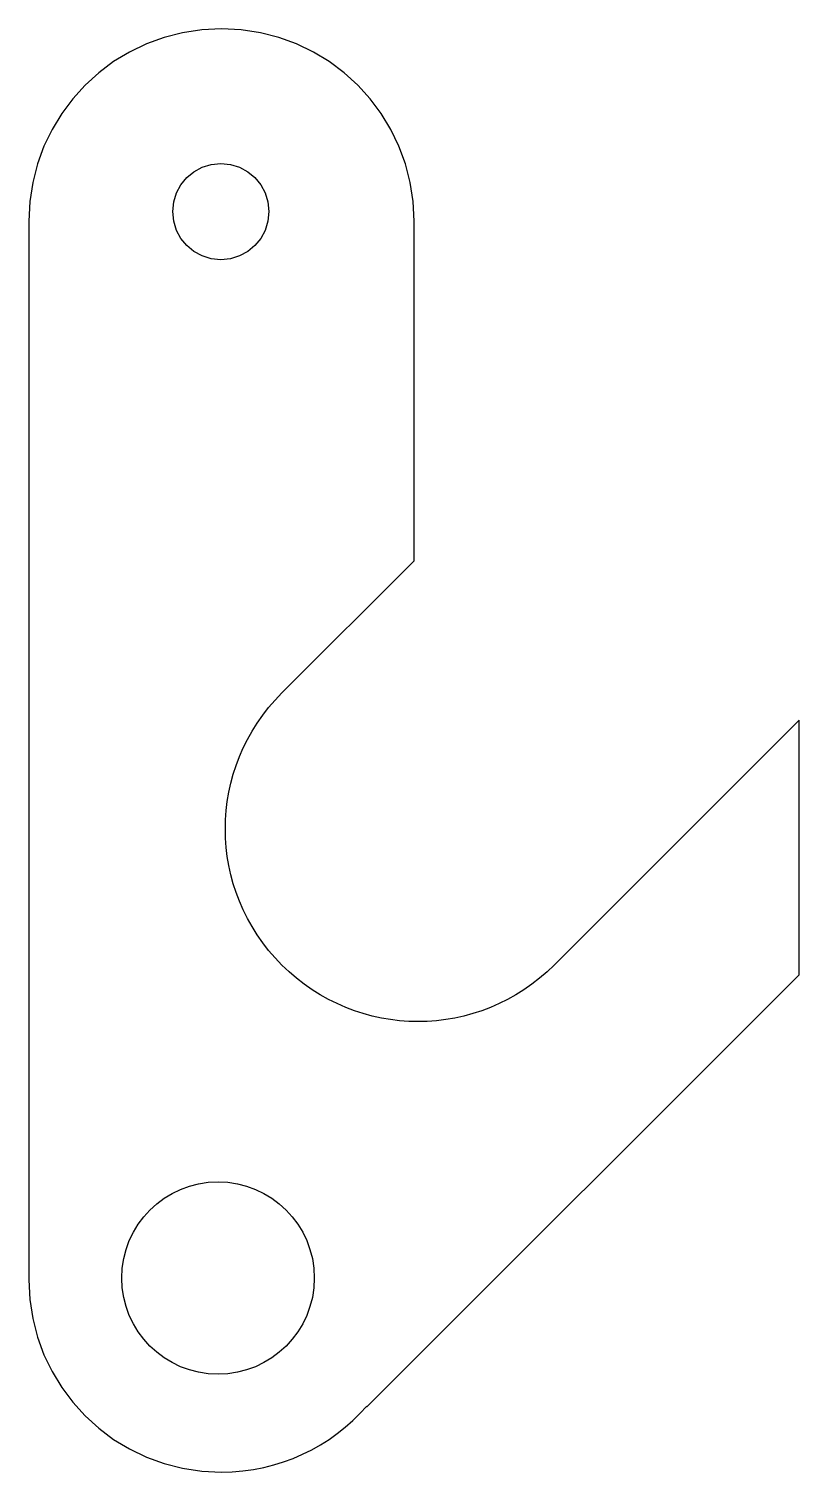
# Model space of a CAD drawing. Extents: x -24 to 18, y -54 to 318.
# Drawn here: x -24.4 to 18.2, y -53.7 to 26.3 of the extents above.
import ezdxf

# ---------------------------------------------------------------- set-up
doc = ezdxf.new("R2010")
doc.units = 0

msp = doc.modelspace()

# ---------------------------------------------------------------- linework, layer by layer
at = {"layer": 'Layer_1'}
for p, q in [((-16.955897, 25.806436), (-17.936856, 25.448748)), ((-15.932096, 26.068451), (-16.955896, 25.806436)), ((-14.870746, 26.229543), (-15.932096, 26.068451)), ((-13.777116, 26.284407), (-14.870736, 26.229543)), ((-13.7765, 26.2844), (-13.7771, 26.2844)), ((-13.776537, 26.28435), (-13.7765, 26.2844)), ((-12.682917, 26.229486), (-13.776537, 26.28435)), ((-13.7765, 26.2844), (-13.7765, 26.2844)), ((-13.7765, 26.2844), (-13.7765, 26.2844)), ((-13.7765, 26.2844), (-13.7765, 26.2844)), ((-13.7765, 26.2844), (-13.7765, 26.2844)), ((-13.7765, 26.2844), (-13.7765, 26.2844)), ((-13.7765, 26.2844), (-13.7765, 26.2844)), ((-13.7765, 26.2844), (-13.7765, 26.2844)), ((-13.7765, 26.2844), (-13.7765, 26.2844)), ((-13.7765, 26.2844), (-13.7765, 26.2844)), ((-13.7765, 26.2844), (-13.7765, 26.2844)), ((-13.7765, 26.2844), (-13.7765, 26.2844)), ((-13.7765, 26.2844), (-13.7765, 26.2844)), ((-13.7765, 26.2844), (-13.7765, 26.2844)), ((-11.621577, 26.068394), (-12.682917, 26.229486)), ((-10.597807, 25.806379), (-11.621577, 26.068394)), ((-9.61688, 25.448691), (-10.597807, 25.806379)), ((-18.869697, 25.000692), (-19.749135, 24.467575)), ((-17.936855, 25.448748), (-18.869697, 25.000692)), ((-8.684083, 25.000635), (-9.61688, 25.448691)), ((-7.804691, 24.467518), (-8.684083, 25.000635)), ((-19.749135, 24.46757), (-20.569887, 23.854612)), ((-6.983987, 23.85456), (-7.804691, 24.467518)), ((-20.569888, 23.854613), (-21.326675, 23.16712)), ((-6.227251, 23.167067), (-6.983987, 23.85456)), ((-22.014207, 22.410375), (-22.62721, 21.589673)), ((-21.32667, 23.167123), (-22.014208, 22.410373)), ((-5.539767, 22.410317), (-6.227251, 23.167067)), ((-4.926812, 21.589615), (-5.539767, 22.410317)), ((-22.627209, 21.589671), (-23.160397, 20.710295)), ((-4.393672, 20.710239), (-4.926812, 21.589615)), ((-23.160397, 20.710291), (-23.608489, 19.777491)), ((-3.945622, 19.777439), (-4.393672, 20.710239)), ((-23.608489, 19.77749), (-23.9662, 18.796571)), ((-3.587945, 18.79652), (-3.945622, 19.777439)), ((-23.9662, 18.79657), (-24.228246, 17.77278)), ((-15.302073, 18.36512), (-14.849115, 18.610935)), ((-14.849115, 18.610935), (-14.348583, 18.76627)), ((-14.348583, 18.76627), (-13.8112, 18.8204)), ((-13.8112, 18.8204), (-13.273815, 18.76627)), ((-13.273815, 18.76627), (-12.773283, 18.610935)), ((-12.773283, 18.610935), (-12.320325, 18.36512)), ((-3.325924, 17.77273), (-3.587945, 18.79652)), ((-24.2282, 17.7728), (-24.389304, 16.71148)), ((-16.26828, 17.192064), (-16.022377, 17.644974)), ((-16.022377, 17.644974), (-15.696735, 18.039549)), ((-15.696735, 18.039549), (-15.302073, 18.36512)), ((-12.320325, 18.36512), (-11.925663, 18.039549)), ((-11.925663, 18.039549), (-11.600021, 17.644974)), ((-11.600021, 17.644974), (-11.354118, 17.192064)), ((-3.16484, 16.71141), (-3.325924, 17.77273)), ((-16.423719, 16.691543), (-16.26828, 17.192064)), ((-11.354118, 17.192064), (-11.198679, 16.691543)), ((-24.389304, 16.71148), (-24.444179, 15.61787)), ((-16.477976, 16.154192), (-16.423719, 16.691543)), ((-16.423815, 15.616728), (-16.477976, 16.154192)), ((-11.198679, 16.691543), (-11.144422, 16.154192)), ((-11.144422, 16.154192), (-11.198583, 15.616728)), ((-3.10997, 15.6178), (-3.16484, 16.71141)), ((-24.444179, 15.61787), (-24.4442, -43.049)), ((-16.268438, 15.116123), (-16.423815, 15.616728)), ((-11.198583, 15.616728), (-11.35396, 15.116123)), ((-3.109915, -3.203925), (-3.10997, 15.6178)), ((-16.022566, 14.663128), (-16.268438, 15.116123)), ((-15.69693, 14.268441), (-16.022566, 14.663128)), ((-11.599832, 14.663128), (-11.925468, 14.268441)), ((-11.35396, 15.116123), (-11.599832, 14.663128)), ((-15.302248, 13.942813), (-15.69693, 14.268441)), ((-14.849248, 13.696941), (-15.302248, 13.942813)), ((-14.348657, 13.54155), (-14.849248, 13.696941)), ((-12.77315, 13.696941), (-13.273741, 13.54155)), ((-12.32015, 13.942813), (-12.77315, 13.696941)), ((-11.925468, 14.268441), (-12.32015, 13.942813)), ((-13.811199, 13.487391), (-14.348657, 13.54155)), ((-13.273741, 13.54155), (-13.811199, 13.487391)), ((-10.427295, -10.521325), (-3.109915, -3.203925)), ((-11.162063, -11.33325), (-10.806531, -10.920387)), ((-10.806531, -10.920387), (-10.427295, -10.521325)), ((-11.798166, -12.197555), (-11.492243, -11.759349)), ((-11.492243, -11.759349), (-11.162063, -11.33325)), ((-12.337256, -13.107071), (-12.079838, -12.64736)), ((-12.079838, -12.64736), (-11.798166, -12.197555)), ((18.2226, -12.0416), (4.6578, -25.6064)), ((18.222569, -26.152635), (18.2226, -12.0416)), ((-12.777675, -14.053502), (-12.569869, -13.576152)), ((-12.569869, -13.576152), (-12.337256, -13.107071)), ((-12.961229, -14.538585), (-12.777675, -14.053502)), ((-13.255028, -15.526898), (-13.120532, -15.029708)), ((-13.120532, -15.029708), (-12.961229, -14.538585)), ((-13.365272, -16.028491), (-13.255028, -15.526898)), ((-13.512445, -17.042176), (-13.451259, -16.533979)), ((-13.451259, -16.533979), (-13.365272, -16.028491)), ((-13.560962, -18.063594), (-13.548826, -17.552603)), ((-13.548826, -17.552603), (-13.512445, -17.042176)), ((-13.548826, -18.574557), (-13.560962, -18.063594)), ((-13.512445, -19.084984), (-13.548826, -18.574557)), ((-13.451259, -19.593209), (-13.512445, -19.084984)), ((-13.365272, -20.098669), (-13.451259, -19.593209)), ((-13.255028, -20.60029), (-13.365272, -20.098669)), ((-13.120532, -21.09748), (-13.255028, -20.60029)), ((-12.961229, -21.589167), (-13.120532, -21.09748)), ((-12.777675, -22.073686), (-12.961229, -21.589167)), ((-12.569869, -22.551573), (-12.777675, -22.073686)), ((-12.337256, -23.020654), (-12.569869, -22.551573)), ((-12.079838, -23.480365), (-12.337256, -23.020654)), ((-11.798166, -23.929606), (-12.079838, -23.480365)), ((-11.492243, -24.36784), (-11.798166, -23.929606)), ((-11.162063, -24.793911), (-11.492243, -24.36784)), ((-10.806531, -25.207338), (-11.162063, -24.793911)), ((-10.427295, -25.6064), (-10.806531, -25.207338)), ((-10.028216, -25.98565), (-10.427295, -25.6064)), ((-9.615356, -26.340629), (-10.028216, -25.98565)), ((-9.189266, -26.671365), (-9.615356, -26.340629)), ((-5.707331, -50.082535), (18.222569, -26.152635)), ((3.845311, -26.340629), (3.419221, -26.671365)), ((4.258721, -25.98565), (3.845311, -26.340629)), ((4.6578, -25.6064), (4.258721, -25.98565)), ((-8.751051, -26.977294), (-9.189266, -26.671365)), ((-8.30126, -27.258952), (-8.751051, -26.977294)), ((2.981006, -26.977294), (2.531765, -27.258952)), ((3.419221, -26.671365), (2.981006, -26.977294)), ((-7.841546, -27.51583), (-8.30126, -27.258952)), ((-7.372462, -27.748437), (-7.841546, -27.51583)), ((-6.895109, -27.956802), (-7.372462, -27.748437)), ((-6.41004, -28.140359), (-6.895109, -27.956802)), ((1.125617, -27.956802), (0.640548, -28.140359)), ((1.602967, -27.748437), (1.125617, -27.956802)), ((2.072051, -27.51583), (1.602967, -27.748437)), ((2.531765, -27.258952), (2.072051, -27.51583)), ((-5.918909, -28.299109), (-6.41004, -28.140359)), ((-5.421713, -28.434152), (-5.918909, -28.299109)), ((-4.919555, -28.544388), (-5.421713, -28.434152)), ((-4.414093, -28.629817), (-4.919555, -28.544388)), ((-3.905873, -28.691002), (-4.414093, -28.629817)), ((-3.395999, -28.727945), (-3.905873, -28.691002)), ((-2.885022, -28.740081), (-3.395999, -28.727945)), ((-2.373495, -28.727945), (-2.885022, -28.740081)), ((-1.863621, -28.691002), (-2.373495, -28.727945)), ((-1.355401, -28.629817), (-1.863621, -28.691002)), ((-0.849936, -28.544388), (-1.355401, -28.629817)), ((-0.348332, -28.434152), (-0.849936, -28.544388)), ((0.148864, -28.299109), (-0.348332, -28.434152)), ((0.640548, -28.140359), (0.148864, -28.299109)), ((-16.948613, -38.535012), (-16.508869, -38.267889)), ((-16.508869, -38.267889), (-16.042655, -38.043325)), ((-16.042655, -38.043325), (-15.55265, -37.864001)), ((-15.55265, -37.864001), (-15.041532, -37.732627)), ((-15.041532, -37.732627), (-14.511985, -37.651827)), ((-14.511985, -37.651827), (-13.9667, -37.624)), ((-13.9667, -37.624), (-13.421444, -37.651658)), ((-13.421444, -37.651658), (-12.891942, -37.732486)), ((-12.891942, -37.732486), (-12.380869, -37.863917)), ((-12.380869, -37.863917), (-11.890909, -38.043269)), ((-11.890909, -38.043269), (-11.424743, -38.267833)), ((-11.424743, -38.267833), (-10.985047, -38.534984)), ((-18.082194, -39.564925), (-17.737954, -39.186211)), ((-17.737954, -39.186211), (-17.359201, -38.842013)), ((-17.359201, -38.842013), (-16.948613, -38.535012)), ((-10.985047, -38.534984), (-10.574501, -38.841985)), ((-10.574501, -38.841985), (-10.19579, -39.186183)), ((-10.19579, -39.186183), (-9.851592, -39.564897)), ((-18.6564, -40.415204), (-18.389235, -39.975502)), ((-18.389235, -39.975502), (-18.082194, -39.564925)), ((-9.851592, -39.564897), (-9.544588, -39.975445)), ((-9.544588, -39.975445), (-9.277454, -40.415119)), ((-18.881009, -40.881407), (-18.6564, -40.415204)), ((-9.277454, -40.415119), (-9.052876, -40.881293)), ((-19.191829, -41.882477), (-19.060378, -41.371373)), ((-19.060378, -41.371373), (-18.881009, -40.881407)), ((-9.052876, -40.881293), (-8.87353, -41.371259)), ((-8.87353, -41.371259), (-8.742099, -41.882335)), ((-19.272678, -42.412038), (-19.191829, -41.882477)), ((-8.742099, -41.882335), (-8.661262, -42.41184)), ((-24.4442, -43.049), (-24.389325, -44.14261)), ((-19.300251, -42.957319), (-19.272678, -42.412038)), ((-19.272734, -43.502657), (-19.300251, -42.957319)), ((-8.661262, -42.41184), (-8.633689, -42.957093)), ((-8.633689, -42.957093), (-8.661206, -43.502374)), ((-19.191928, -44.032247), (-19.272734, -43.502657)), ((-8.661206, -43.502374), (-8.742, -44.031935)), ((-24.389325, -44.14261), (-24.228221, -45.20396)), ((-19.060514, -44.543379), (-19.191928, -44.032247)), ((-18.881173, -45.033401), (-19.060514, -44.543379)), ((-8.873397, -44.543039), (-9.052715, -45.033061)), ((-8.742, -44.031935), (-8.873397, -44.543039)), ((-24.228221, -45.20396), (-23.966175, -46.22772)), ((-18.656584, -45.49966), (-18.881173, -45.033401)), ((-18.38943, -45.939418), (-18.656584, -45.49966)), ((-9.277276, -45.499264), (-9.544396, -45.938994)), ((-9.052715, -45.033061), (-9.277276, -45.499264)), ((-23.966175, -46.22772), (-23.608464, -47.208639)), ((-18.082395, -46.350023), (-18.38943, -45.939418)), ((-17.738155, -46.728765), (-18.082395, -46.350023)), ((-9.851394, -46.349599), (-10.195595, -46.728341)), ((-9.544396, -45.938994), (-9.851394, -46.349599)), ((-17.359393, -47.073019), (-17.738155, -46.728765)), ((-16.948791, -47.380048), (-17.359393, -47.073019)), ((-10.574312, -47.072595), (-10.984869, -47.379624)), ((-10.195595, -46.728341), (-10.574312, -47.072595)), ((-23.608464, -47.208639), (-23.160372, -48.141439)), ((-16.509033, -47.647199), (-16.948791, -47.380048)), ((-16.042794, -47.871791), (-16.509033, -47.647199)), ((-15.552761, -48.051143), (-16.042794, -47.871791)), ((-11.890773, -47.871396), (-12.380761, -48.050776)), ((-11.424582, -47.646804), (-11.890773, -47.871396)), ((-10.984869, -47.379624), (-11.424582, -47.646804)), ((-23.160372, -48.141439), (-22.627184, -49.020843)), ((-15.041612, -48.182546), (-15.552761, -48.051143)), ((-14.512031, -48.263346), (-15.041612, -48.182546)), ((-13.966696, -48.290721), (-14.512031, -48.263346)), ((-13.421404, -48.263064), (-13.966696, -48.290721)), ((-12.891865, -48.182235), (-13.421404, -48.263064)), ((-12.380761, -48.050776), (-12.891865, -48.182235)), ((-22.627184, -49.020843), (-22.014181, -49.841545)), ((-22.014181, -49.841545), (-21.326643, -50.598295)), ((-6.106687, -50.470365), (-5.729909, -50.059958)), ((-5.729909, -50.059958), (-5.728498, -50.059958)), ((-5.728498, -50.059958), (-5.727087, -50.06278)), ((-5.727087, -50.06278), (-5.725675, -50.06278)), ((-5.725675, -50.06278), (-5.724264, -50.065602)), ((-5.724264, -50.065602), (-5.722853, -50.065602)), ((-5.722853, -50.065602), (-5.721442, -50.068424)), ((-5.721442, -50.068424), (-5.720031, -50.068424)), ((-5.720031, -50.068424), (-5.71862, -50.071246)), ((-5.71862, -50.071246), (-5.717209, -50.074069)), ((-5.717209, -50.074069), (-5.715798, -50.074069)), ((-5.715798, -50.074069), (-5.714387, -50.076891)), ((-5.714387, -50.076891), (-5.712975, -50.076891)), ((-5.712975, -50.076891), (-5.711564, -50.079713)), ((-5.711564, -50.079713), (-5.710153, -50.079713)), ((-5.710153, -50.079713), (-5.708742, -50.082535)), ((-5.708742, -50.082535), (-5.707331, -50.082535)), ((-21.326643, -50.598295), (-20.569856, -51.28576)), ((-6.921716, -51.229599), (-6.504239, -50.860537)), ((-6.504239, -50.860537), (-6.106687, -50.470365)), ((-20.569856, -51.28576), (-19.749104, -51.898718)), ((-19.749104, -51.898718), (-18.869666, -52.431864)), ((-8.285237, -52.201572), (-7.81306, -51.900977)), ((-7.81306, -51.900977), (-7.358271, -51.576704)), ((-7.358271, -51.576704), (-6.921716, -51.229599)), ((-18.869666, -52.431864), (-17.936824, -52.87992)), ((-9.797628, -52.952649), (-9.278368, -52.728283)), ((-9.278368, -52.728283), (-8.773955, -52.477642)), ((-8.773955, -52.477642), (-8.285237, -52.201572)), ((-17.936824, -52.87992), (-16.955865, -53.23758)), ((-16.955865, -53.23758), (-15.932065, -53.499623)), ((-15.932065, -53.499623), (-14.870715, -53.660687)), ((-12.587024, -53.650471), (-12.00622, -53.57032)), ((-12.00622, -53.57032), (-11.436033, -53.459604)), ((-11.436033, -53.459604), (-10.877307, -53.319199)), ((-10.877307, -53.319199), (-10.330889, -53.149922)), ((-10.330889, -53.149922), (-9.797628, -52.952649)), ((-14.870715, -53.660687), (-13.777095, -53.715551)), ((-13.777095, -53.715551), (-13.177599, -53.699182)), ((-13.177599, -53.699182), (-12.587024, -53.650471))]:
    msp.add_line(p, q, dxfattribs=at)

doc.saveas('drawing.dxf')
